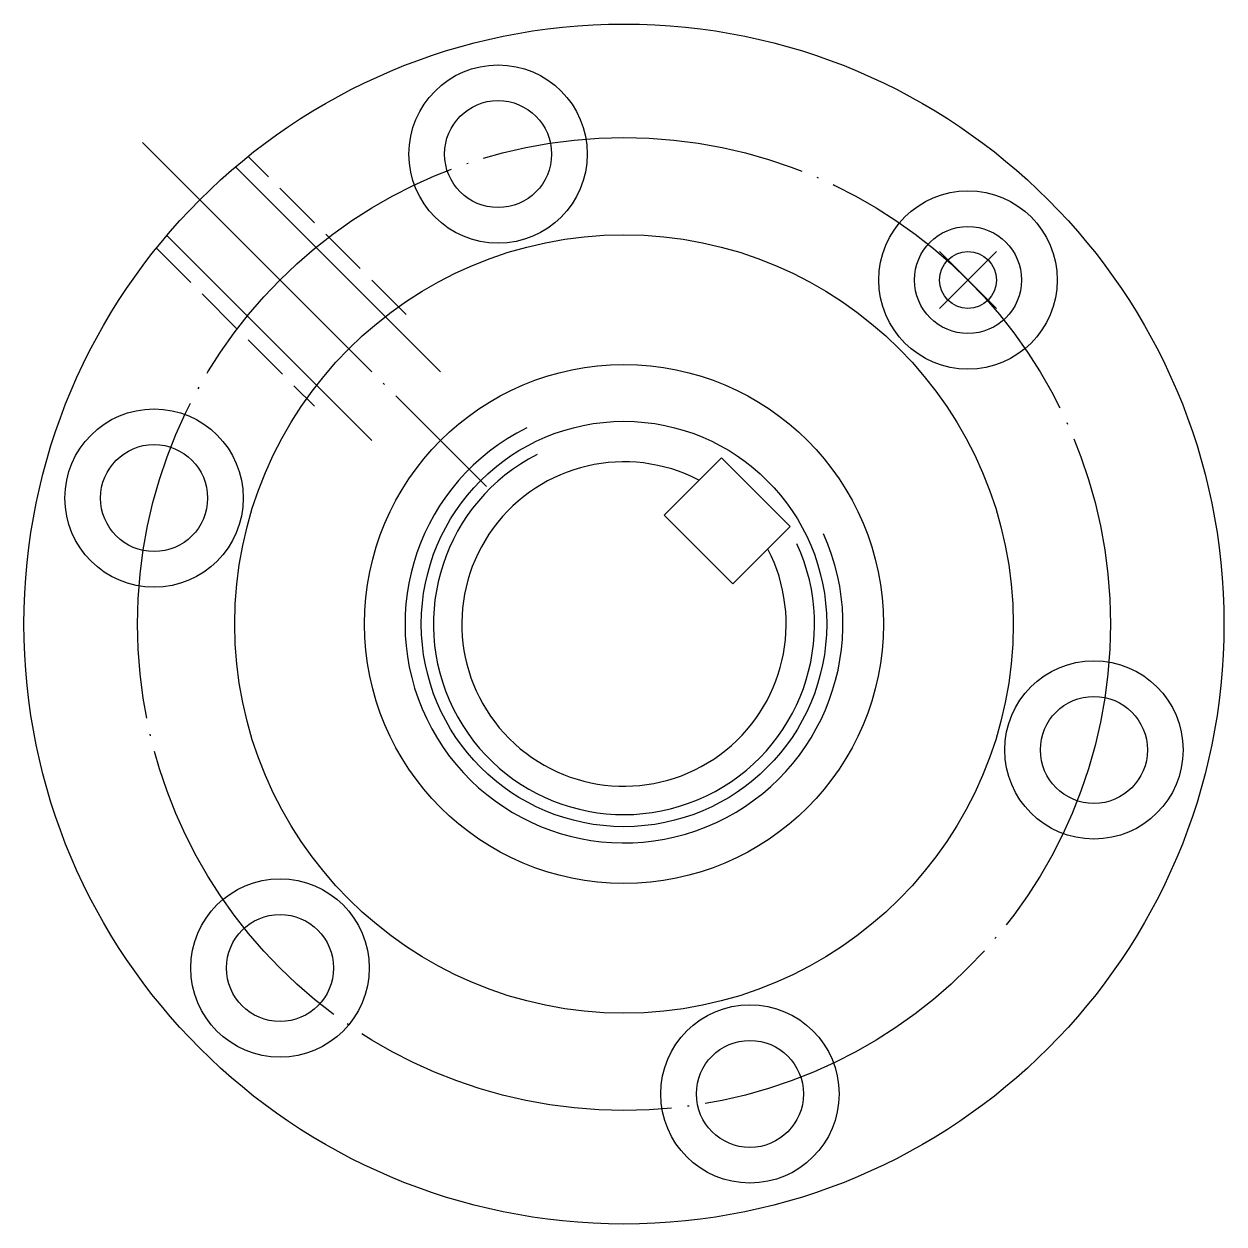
# Model space of a CAD drawing. Extents: x 457.7 to 531.7, y 706.7 to 780.7.
import ezdxf

# ---------------------------------------------------------------- set-up
doc = ezdxf.new("R2010")
doc.units = 0
doc.header["$MEASUREMENT"] = 0
doc.linetypes.add('CENTER', pattern=[22, 20, -1, 0, -1])
doc.linetypes.add('DASHED', pattern=[4, 3, -1])
doc.layers.get('0').update_dxf_attribs({"linetype": 'CONTINUOUS'})
doc.layers.add('$PARTREF_BOM', color=7, linetype='CONTINUOUS')
doc.styles.get("Standard").update_dxf_attribs({"font": 'txt.shx', "bigfont": 'chineset.shx'})

# ---------------------------------------------------------------- blocks, each defined once
blk = doc.blocks.new('PARTREF')
at = {"layer": '$PARTREF_BOM', "color": 2}
for p, q in [((-1.75, -1.75), (1.75, 1.75)), ((-1.75, 1.75), (1.75, -1.75))]:
    blk.add_line(p, q, dxfattribs=at)
blk.add_circle((0, 0), 1.75, dxfattribs=at)
at = {"layer": '$PARTREF_BOM', "color": 2, "flags": 1}
for tag, p in [('TAG5', (-16.086, -4.95)), ('TAG10', (-5.651, -4.998)), ('TAG15', (5.594, -4.742)), ('TAG4', (-16.086, -8.95)), ('TAG9', (-5.651, -8.998)), ('TAG14', (5.594, -8.742)), ('TAG13', (5.594, -12.742)), ('TAG3', (-16.086, -12.95)), ('TAG8', (-5.651, -12.998)), ('TAG2', (-16.086, -16.95)), ('TAG7', (-5.651, -16.998)), ('TAG12', (5.594, -16.742)), ('TAG1', (-16.086, -20.95)), ('TAG6', (-5.651, -20.998)), ('TAG11', (5.594, -20.742))]:
    blk.add_attdef(tag, p, '', height=2.5, dxfattribs=at)

msp = doc.modelspace()

# ---------------------------------------------------------------- linework, layer by layer
at = {"color": 1, "linetype": 'CENTER'}
msp.add_line((465.04, 773.386), (486.253, 752.172), dxfattribs=at)
at = {"color": 7, "linetype": 'CONTINUOUS'}
for p, q in [((483.425, 759.243), (470.783, 771.885)), ((466.54, 767.643), (479.182, 755.001)), ((500.749, 753.94), (497.213, 750.405)), ((500.749, 753.94), (504.991, 749.697)), ((497.213, 750.405), (501.456, 746.162)), ((504.991, 749.697), (501.456, 746.162))]:
    msp.add_line(p, q, dxfattribs=at)
at = {"color": 3, "linetype": 'DASHED'}
for p, q in [((481.303, 762.779), (471.557, 772.525)), ((465.9, 766.868), (475.646, 757.122))]:
    msp.add_line(p, q, dxfattribs=at)
at = {"color": 7, "linetype": 'CONTINUOUS'}
for centre, radius in [((494.738, 743.687), 37), ((486.974, 772.665), 5.5), ((486.974, 772.665), 3.3), ((515.951, 764.9), 5.5), ((515.951, 764.9), 3.3), ((494.738, 743.687), 24), ((494.738, 743.687), 16), ((494.738, 743.687), 16), ((465.76, 751.452), 5.5), ((494.738, 743.687), 12.5), ((465.76, 751.452), 3.3), ((523.716, 735.922), 5.5), ((523.716, 735.922), 3.3), ((473.525, 722.474), 5.5), ((473.525, 722.474), 3.3), ((502.503, 714.709), 5.5), ((502.503, 714.709), 3.3)]:
    msp.add_circle(centre, radius, dxfattribs=at)
at = {"color": 1, "linetype": 'CENTER'}
msp.add_circle((494.738, 743.687), 30, dxfattribs=at)
at = {"color": 7, "linetype": 'CONTINUOUS'}
for radius, start, end in [(13.5, 116.39208, 24.28758), (10, 62.4576, 27.5424)]:
    msp.add_arc((494.738, 743.687), radius, start, end, dxfattribs=at)
at = {"color": 7}
msp.add_arc((494.738, 743.687), 11.75, 117.12862, 24.88453, dxfattribs=at)

# ---------------------------------------------------------------- block references
msp.add_blockref('PARTREF', (515.951, 764.9), dxfattribs=at)

doc.saveas('drawing.dxf')
